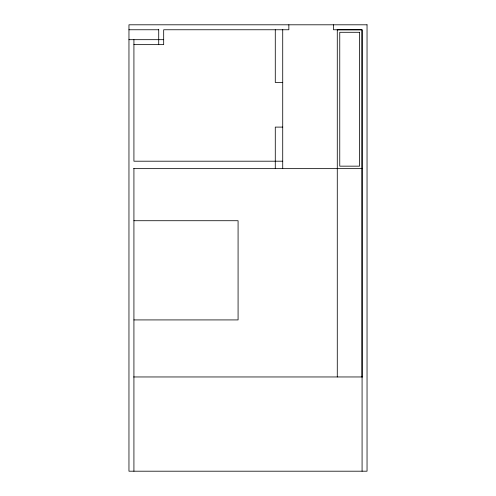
<?xml version="1.0" encoding="UTF-8"?>
<svg xmlns="http://www.w3.org/2000/svg" width="496" height="496" viewBox="0 0 496 496"><rect width="100%" height="100%" fill="white"/><g stroke="black" fill="none" stroke-linecap="round" stroke-linejoin="round"><path stroke-width="0.74" d="M128.96 29.76L158.72 29.76M337.28 29.81L362.03 29.81L362.03 376.96M128.96 39.68L163.68 39.68M133.92 44.64L163.68 44.64L163.68 29.76L288.852 29.76L288.852 24.8M282.72 82.466L275.28 82.466L275.28 29.76M282.72 127.106L275.28 127.106L275.28 168.64M282.72 161.2L133.92 161.2L133.92 39.68M133.598 168.64L362.03 168.64M133.92 220.72L238.08 220.72L238.08 319.92L133.92 319.92M133.604 376.96L362.464 376.96M362.08 471.2L362.08 29.76L333.492 29.76L333.492 24.8M337.28 29.438L337.28 376.96M282.72 29.438L282.72 168.64M158.72 29.264L158.72 44.64M133.92 168.64L133.92 471.2M367.04 24.8L128.96 24.8L128.96 471.2L367.04 471.2L367.04 24.8M359.55 32.29L339.76 32.29L339.76 166.16L359.55 166.16L359.55 32.29"/></g></svg>
